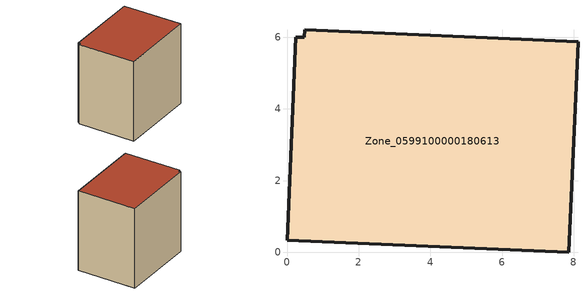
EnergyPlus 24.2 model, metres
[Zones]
Zone_0599100000180613
 floor ground (C_G): 0.48,6 0.49,6.21 8.12,5.87 7.86,0 0,0.34 0.25,6 z1.48
 wall outside (C_F): 7.86,0 8.12,5.87 0.49,6.21 0.48,6 0.25,6 0,0.34 7.86,0 z1.48:9.57
 roof outside (C_R): 0.49,6.21 0.48,6 0.25,6 0,0.34 7.86,0 8.12,5.87 z9.57
[BUILDING]
Pand.0599100000180613: North Axis=0; Terrain=City; Loads Convergence Tolerance Value=0.04; Temperature Convergence Tolerance Value=0.4; Solar Distribution=FullExterior; Maximum Number of Warmup Days=25; Minimum Number of Warmup Days=1
[Site:Location]
Rotterdam.The.Hague.AP_ZH_NLD Design_Conditions: Latitude=51.96; Longitude=4.45; Time Zone=1; Elevation=-4.5
[SITE:GROUNDTEMPERATURE:BUILDINGSURFACE]
18, 18, 18, 18, 18, 18, 18, 18, 18, 18, 18, 18
[MATERIAL] Thermal Absorptance=0.9; Solar Absorptance=0.7; Visible Absorptance=0.7
Name | Roughness | Thickness | Conductivity | Density | Specific Heat
G.TC.1946-1964 | MediumSmooth | 0.15 | 1 | 540 | 1210
F.TC.1946-1964 | Rough | 0.3 | 0.857143 | 1920 | 840
R.TC.1946-1964 | MediumRough | 0.2 | 0.235294 | 1500 | 1000
[CONSTRUCTION]
C_G: G.TC.1946-1964
C_F: F.TC.1946-1964
C_R: R.TC.1946-1964
[ZONE]
Zone_0599100000180613: Type=1; Multiplier=1; Ceiling Height=Autocalculate; Volume=Autocalculate; Floor Area=autocalculate; Part of Total Floor Area=Yes
[ZONEINFILTRATION:DESIGNFLOWRATE]
Infil_Zone_0599100000180613: Zone or ZoneList or Space or SpaceList=Zone_0599100000180613; Schedule=AlwaysOn; Design Flow Rate Calculation Method=Flow/Area; Flow Rate per Floor Area=0.003; Constant Term Coefficient=1; Temperature Term Coefficient=0; Velocity Term Coefficient=0; Velocity Squared Term Coefficient=0
[HVACTEMPLATE:ZONE:IDEALLOADSAIRSYSTEM]
Zone_0599100000180613: Maximum Heating Supply Air Temperature=50; Minimum Cooling Supply Air Temperature=13; Maximum Heating Supply Air Humidity Ratio=0.0156; Minimum Cooling Supply Air Humidity Ratio=0.0077; Heating Limit=NoLimit; Cooling Limit=NoLimit; Dehumidification Control Type=ConstantSensibleHeatRatio; Cooling Sensible Heat Ratio=0.7; Dehumidification Setpoint=60; Humidification Control Type=None; Humidification Setpoint=30; Outdoor Air Method=None; Outdoor Air Flow Rate per Person=0.00944; Outdoor Air Flow Rate per Zone Floor Area=0; Outdoor Air Flow Rate per Zone=0; Demand Controlled Ventilation Type=None; Outdoor Air Economizer Type=NoEconomizer; Heat Recovery Type=None; Sensible Heat Recovery Effectiveness=0.7; Latent Heat Recovery Effectiveness=0.65
[ZONECONTROL:THERMOSTAT]
ThermostatControl_Zone_0599100000180613: Zone or ZoneList=Zone_0599100000180613; Control Type Schedule=DualSetpointControlType; Control 1=Thermostat_Zone_0599100000180613; Temperature Difference Between Cutout And Setpoint=0
[THERMOSTATSETPOINT:DUALSETPOINT]
Thermostat_Zone_0599100000180613: Heating Setpoint Temperature Schedule=HeatingSetpoint_Zone_0599100000180613; Cooling Setpoint Temperature Schedule=CoolingSetpoint_Zone_0599100000180613
[SCHEDULE:COMPACT]
HeatingSetpoint_Zone_0599100000180613: Through: 12/31, For: AllDays, Until: 24:00, 21
CoolingSetpoint_Zone_0599100000180613: Through: 12/31, For: AllDays, Until: 24:00, 24
DualSetpointControlType: Through: 12/31, For: AllDays, Until: 24:00, 4
AlwaysOn: Through: 12/31, For: AllDays, Until: 24:00, 1
